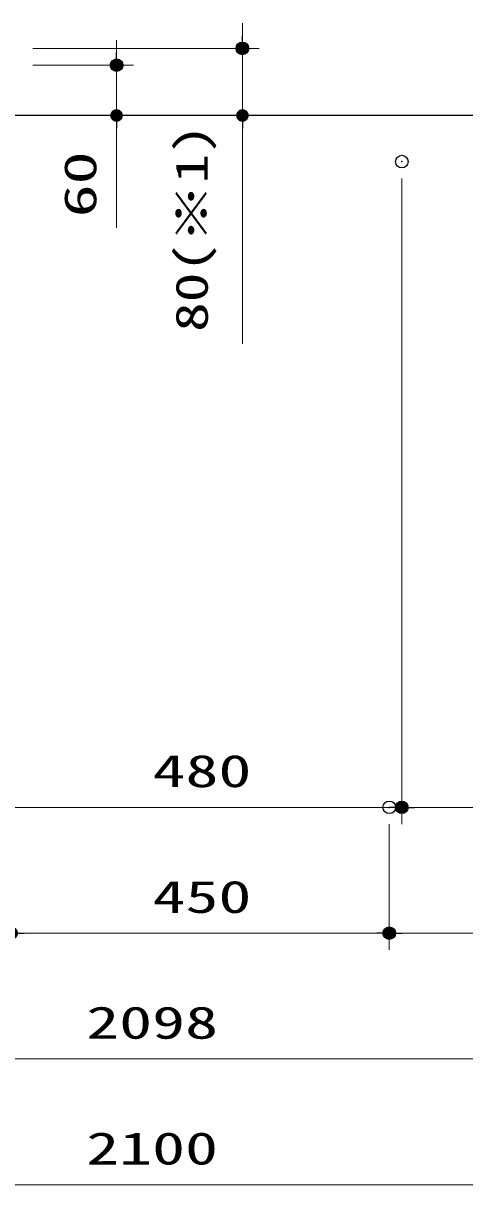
# Model space of a CAD drawing. Units: millimetres, scale not verified. Extents: x -9797 to 9797, y -4555 to 4555.
# Drawn here: x -6575 to -6049, y -3136 to -1751 of the extents above; entities that cross this region are included whole.
import ezdxf
from ezdxf.enums import TextEntityAlignment as Align

# ---------------------------------------------------------------- set-up
doc = ezdxf.new("R2010")
doc.units = ezdxf.units.MM
doc.header["$LTSCALE"] = 30
doc.header["$PDMODE"] = 32
doc.header["$PDSIZE"] = 15
for name, color, linetype, lineweight in [('0-0_DEFPOINTS', 7, 'Continuous', 25), ('0-2_0', 7, 'Continuous', 25), ('0-4_KABE', 4, 'Continuous', 25), ('0-5_寸法ﾚｲﾔｰ', 30, 'Continuous', 13)]:
    doc.layers.add(name, color=color, linetype=linetype, lineweight=lineweight)
doc.styles.add('ＭＳ ゴシック', font='')
doc.styles.get('ＭＳ ゴシック').set_extended_font_data('MS Gothic')

# ---------------------------------------------------------------- blocks, each defined once
blk = doc.blocks.new('_DOT')
at = {"layer": '0-2_0', "color": 30}
blk.add_line((-15, 0), (-30, 0), dxfattribs=at)
for points in [[(0, 0), (-15, 0), (-14.88, 1.88)], [(0, 0), (-14.88, -1.88), (-15, 0)], [(0, 0), (-14.88, 1.88), (-14.53, 3.73)], [(0, 0), (-14.53, -3.73), (-14.88, -1.88)], [(0, 0), (-14.53, 3.73), (-13.95, 5.52)], [(0, 0), (-13.95, -5.52), (-14.53, -3.73)], [(0, 0), (-13.95, 5.52), (-13.14, 7.23)], [(0, 0), (-13.14, -7.23), (-13.95, -5.52)], [(0, 0), (-13.14, 7.23), (-12.14, 8.82)], [(0, 0), (-12.14, -8.82), (-13.14, -7.23)], [(0, 0), (-12.14, 8.82), (-10.93, 10.27)], [(0, 0), (-10.93, -10.27), (-12.14, -8.82)], [(0, 0), (-10.93, 10.27), (-9.56, 11.56)], [(0, 0), (-9.56, -11.56), (-10.93, -10.27)], [(0, 0), (-9.56, 11.56), (-8.04, 12.66)], [(0, 0), (-8.04, -12.66), (-9.56, -11.56)], [(0, 0), (-8.04, 12.66), (-6.39, 13.57)], [(0, 0), (-6.39, -13.57), (-8.04, -12.66)], [(0, 0), (-6.39, 13.57), (-4.64, 14.27)], [(0, 0), (-4.64, -14.27), (-6.39, -13.57)], [(0, 0), (-4.64, 14.27), (-2.81, 14.73)], [(0, 0), (-2.81, -14.73), (-4.64, -14.27)], [(0, 0), (-2.81, 14.73), (-0.94, 14.97)], [(0, 0), (-0.94, -14.97), (-2.81, -14.73)], [(0, 0), (-0.94, 14.97), (0.94, 14.97)], [(0, 0), (0.94, -14.97), (-0.94, -14.97)], [(0, 0), (0.94, 14.97), (2.81, 14.73)], [(0, 0), (2.81, 14.73), (4.64, 14.27)], [(0, 0), (4.64, 14.27), (6.39, 13.57)], [(0, 0), (6.39, 13.57), (8.04, 12.66)], [(0, 0), (8.04, 12.66), (9.56, 11.56)], [(0, 0), (9.56, 11.56), (10.93, 10.27)], [(0, 0), (10.93, 10.27), (12.14, 8.82)], [(0, 0), (12.14, 8.82), (13.14, 7.23)], [(0, 0), (13.14, 7.23), (13.95, 5.52)], [(0, 0), (13.95, 5.52), (14.53, 3.73)], [(0, 0), (14.53, 3.73), (14.88, 1.88)], [(0, 0), (14.88, 1.88), (15, 0)], [(0, 0), (2.81, -14.73), (0.94, -14.97)], [(0, 0), (4.64, -14.27), (2.81, -14.73)], [(0, 0), (6.39, -13.57), (4.64, -14.27)], [(0, 0), (8.04, -12.66), (6.39, -13.57)], [(0, 0), (9.56, -11.56), (8.04, -12.66)], [(0, 0), (10.93, -10.27), (9.56, -11.56)], [(0, 0), (12.14, -8.82), (10.93, -10.27)], [(0, 0), (13.14, -7.23), (12.14, -8.82)], [(0, 0), (13.95, -5.52), (13.14, -7.23)], [(0, 0), (14.53, -3.73), (13.95, -5.52)], [(0, 0), (14.88, -1.88), (14.53, -3.73)], [(0, 0), (15, 0), (14.88, -1.88)]]:
    blk.add_solid(points, dxfattribs=at)

msp = doc.modelspace()

# ---------------------------------------------------------------- linework, layer by layer
at = {"layer": '0-0_DEFPOINTS'}
for p in [(-6313.56, -1780.93), (-6463.56, -1800.93), (-6123.56, -1915.93), (-6123.56, -1915.93), (-6138.56, -2685.93), (-6138.56, -2685.93), (-6123.56, -2685.93), (-6138.56, -2835.93)]:
    msp.add_point(p, dxfattribs=at)
at = {"layer": '0-4_KABE'}
msp.add_line((-5223.56, -1860.93), (-7623.56, -1860.93), dxfattribs=at)
at = {"layer": '0-5_寸法ﾚｲﾔｰ'}
for p, q in [((-6313.56, -1765.93), (-6313.56, -1750.93)), ((-6463.56, -1785.93), (-6463.56, -1770.93)), ((-6563.56, -1780.93), (-6293.56, -1780.93)), ((-6313.56, -1860.93), (-6313.56, -1780.93)), ((-6563.56, -1800.93), (-6443.56, -1800.93)), ((-6463.56, -1860.93), (-6463.56, -1800.93)), ((-6563.56, -1860.93), (-6443.56, -1860.93)), ((-6563.56, -1860.93), (-6293.56, -1860.93)), ((-6463.56, -1860.93), (-6463.56, -1994.74)), ((-6313.56, -1860.93), (-6313.56, -2133.21)), ((-6463.56, -1875.93), (-6463.56, -1890.93)), ((-6313.56, -1875.93), (-6313.56, -1890.93)), ((-6123.56, -1935.93), (-6123.56, -2705.93)), ((-6123.56, -1935.93), (-6123.56, -2705.93)), ((-6138.56, -2685.93), (-6588.56, -2685.93)), ((-5418.56, -2685.93), (-6108.56, -2685.93)), ((-6138.56, -2705.93), (-6138.56, -2855.93)), ((-6138.56, -2705.93), (-6138.56, -2855.93)), ((-6153.56, -2835.93), (-6573.56, -2835.93)), ((-5403.56, -2835.93), (-6123.56, -2835.93)), ((-7457.56, -2985.93), (-5389.56, -2985.93)), ((-5388.56, -3135.93), (-7458.56, -3135.93))]:
    msp.add_line(p, q, dxfattribs=at)

# ---------------------------------------------------------------- block references
at = {"layer": '0-5_寸法ﾚｲﾔｰ', "xscale": 0.5, "yscale": 0.5}
for p, rotation in [((-6313.56, -1780.93), 270), ((-6463.56, -1800.93), 270), ((-6463.56, -1860.93), 90), ((-6313.56, -1860.93), 90), ((-6123.56, -2685.93), 180), ((-6588.56, -2835.93), 180), ((-6138.56, -2835.93), 180)]:
    msp.add_blockref('_DOT', p, dxfattribs=dict(at, rotation=rotation))
for p in [(-6123.56, -2685.93), (-6138.56, -2835.93)]:
    msp.add_blockref('_DOT', p, dxfattribs=at)

# ---------------------------------------------------------------- texts
at = {"layer": '0-5_寸法ﾚｲﾔｰ', "style": 'ＭＳ ゴシック'}
for s, height, width, p in [('80(※1)', 38.48, 1.35, (-6343.3, -2118.93)), ('60', 38.49, 1.5, (-6476.16, -1982.36))]:
    msp.add_text(s, height=height, rotation=90, dxfattribs=dict(at, width=width)).set_placement(p, align=Align.BOTTOM_LEFT)
at = {"layer": '0-5_寸法ﾚｲﾔｰ', "style": 'ＭＳ ゴシック', "width": 1.5}
for s, p in [('480', (-6420.7, -2673.33)), ('450', (-6420.7, -2823.33)), ('2098', (-6499.75, -2973.33)), ('2100', (-6499.75, -3123.33))]:
    msp.add_text(s, height=38.49, dxfattribs=at).set_placement(p, align=Align.BOTTOM_LEFT)

doc.saveas('drawing.dxf')
